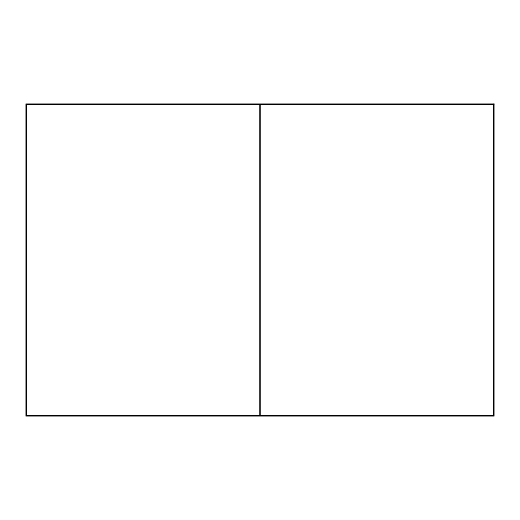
<?xml version="1.0" encoding="UTF-8"?>
<svg xmlns="http://www.w3.org/2000/svg" width="520" height="520" viewBox="0 0 520 520"><rect width="100%" height="100%" fill="white"/><g stroke="black" fill="none" stroke-linecap="round" stroke-linejoin="round"><path stroke-width="0.78" d="M494 104L26 104L26 416L494 416L494 104M259.48 104.52L26.52 104.52L26.52 415.48L259.48 415.48L259.48 104.52M493.48 104.52L260.52 104.52L260.52 415.48L493.48 415.48L493.48 104.52"/></g></svg>
